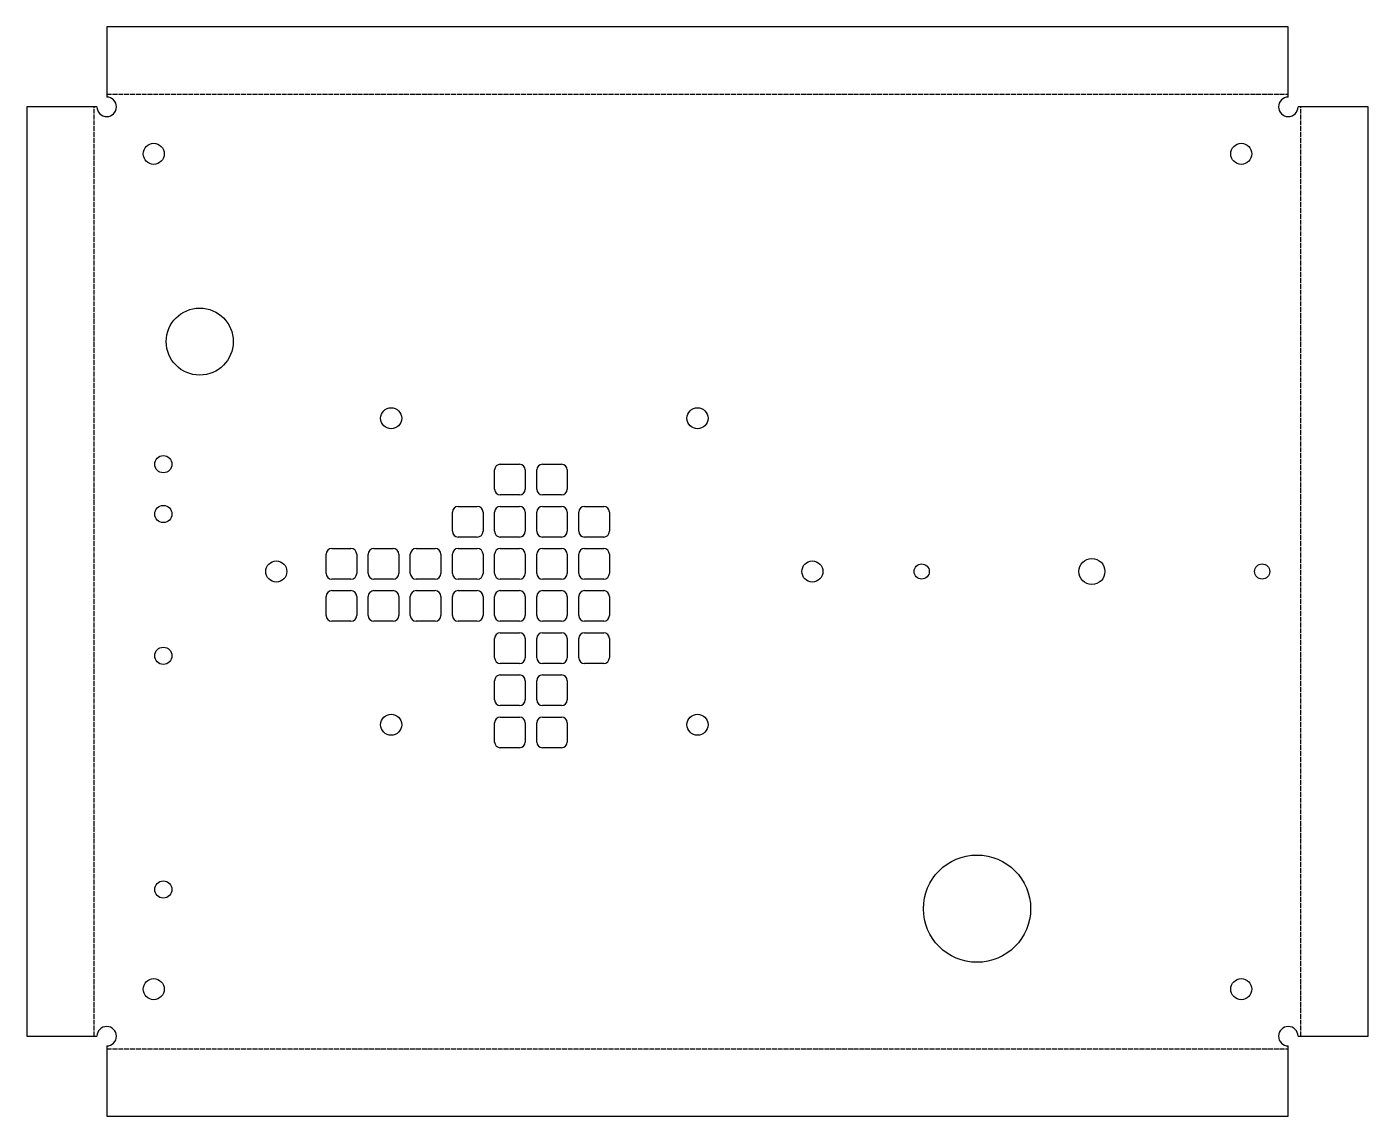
# Model space of a CAD drawing. Header units: millimetres. Extents: x -15 to 335, y -15 to 269.
import ezdxf

# ---------------------------------------------------------------- set-up
doc = ezdxf.new("R2010")
doc.units = ezdxf.units.MM
doc.linetypes.add('DASHED', pattern=[1.524, 1.27, -0.254])
doc.layers.add('BEND', color=1, linetype='DASHED')

msp = doc.modelspace()

# ---------------------------------------------------------------- linework, layer by layer
at = {"layer": 'BEND', "linetype": 'DASHED'}
for p, q in [((5.71, 251.58), (314.29, 251.58)), ((2.42, 5.71), (2.42, 248.28)), ((317.58, 5.71), (317.58, 248.28)), ((5.71, 2.42), (314.29, 2.42))]:
    msp.add_line(p, q, dxfattribs=at)
at = {"layer": 'CUT'}
for p, q in [((314.29, 269.15), (5.71, 269.15)), ((5.71, 269.15), (5.71, 250.82)), ((314.29, 250.82), (314.29, 269.15)), ((3.17, 248.28), (-15.15, 248.28)), ((-15.15, 248.28), (-15.15, 5.71)), ((335.15, 248.28), (316.83, 248.28)), ((335.15, 5.71), (335.15, 248.28)), ((108.5, 155), (113.5, 155)), ((119.5, 155), (124.5, 155)), ((107, 148.5), (107, 153.5)), ((115, 153.5), (115, 148.5)), ((118, 148.5), (118, 153.5)), ((126, 153.5), (126, 148.5)), ((97.5, 144), (102.5, 144)), ((113.5, 147), (108.5, 147)), ((108.5, 144), (113.5, 144)), ((124.5, 147), (119.5, 147)), ((119.5, 144), (124.5, 144)), ((130.5, 144), (135.5, 144)), ((96, 137.5), (96, 142.5)), ((104, 142.5), (104, 137.5)), ((107, 137.5), (107, 142.5)), ((115, 142.5), (115, 137.5)), ((118, 137.5), (118, 142.5)), ((126, 142.5), (126, 137.5)), ((129, 137.5), (129, 142.5)), ((137, 142.5), (137, 137.5)), ((102.5, 136), (97.5, 136)), ((113.5, 136), (108.5, 136)), ((124.5, 136), (119.5, 136)), ((135.5, 136), (130.5, 136)), ((63, 126.5), (63, 131.5)), ((64.5, 133), (69.5, 133)), ((71, 131.5), (71, 126.5)), ((74, 126.5), (74, 131.5)), ((75.5, 133), (80.5, 133)), ((82, 131.5), (82, 126.5)), ((85, 126.5), (85, 131.5)), ((86.5, 133), (91.5, 133)), ((93, 131.5), (93, 126.5)), ((96, 126.5), (96, 131.5)), ((97.5, 133), (102.5, 133)), ((104, 131.5), (104, 126.5)), ((107, 126.5), (107, 131.5)), ((108.5, 133), (113.5, 133)), ((115, 131.5), (115, 126.5)), ((118, 126.5), (118, 131.5)), ((119.5, 133), (124.5, 133)), ((126, 131.5), (126, 126.5)), ((129, 126.5), (129, 131.5)), ((130.5, 133), (135.5, 133)), ((137, 131.5), (137, 126.5)), ((69.5, 125), (64.5, 125)), ((80.5, 125), (75.5, 125)), ((91.5, 125), (86.5, 125)), ((102.5, 125), (97.5, 125)), ((113.5, 125), (108.5, 125)), ((124.5, 125), (119.5, 125)), ((135.5, 125), (130.5, 125)), ((63, 115.5), (63, 120.5)), ((64.5, 122), (69.5, 122)), ((71, 120.5), (71, 115.5)), ((74, 115.5), (74, 120.5)), ((75.5, 122), (80.5, 122)), ((82, 120.5), (82, 115.5)), ((85, 115.5), (85, 120.5)), ((86.5, 122), (91.5, 122)), ((93, 120.5), (93, 115.5)), ((96, 115.5), (96, 120.5)), ((97.5, 122), (102.5, 122)), ((104, 120.5), (104, 115.5)), ((107, 115.5), (107, 120.5)), ((108.5, 122), (113.5, 122)), ((115, 120.5), (115, 115.5)), ((118, 115.5), (118, 120.5)), ((119.5, 122), (124.5, 122)), ((126, 120.5), (126, 115.5)), ((129, 115.5), (129, 120.5)), ((130.5, 122), (135.5, 122)), ((137, 120.5), (137, 115.5)), ((69.5, 114), (64.5, 114)), ((80.5, 114), (75.5, 114)), ((91.5, 114), (86.5, 114)), ((102.5, 114), (97.5, 114)), ((113.5, 114), (108.5, 114)), ((124.5, 114), (119.5, 114)), ((135.5, 114), (130.5, 114)), ((107, 104.5), (107, 109.5)), ((108.5, 111), (113.5, 111)), ((115, 109.5), (115, 104.5)), ((118, 104.5), (118, 109.5)), ((119.5, 111), (124.5, 111)), ((126, 109.5), (126, 104.5)), ((129, 104.5), (129, 109.5)), ((130.5, 111), (135.5, 111)), ((137, 109.5), (137, 104.5)), ((113.5, 103), (108.5, 103)), ((124.5, 103), (119.5, 103)), ((135.5, 103), (130.5, 103)), ((107, 93.5), (107, 98.5)), ((108.5, 100), (113.5, 100)), ((115, 98.5), (115, 93.5)), ((118, 93.5), (118, 98.5)), ((119.5, 100), (124.5, 100)), ((126, 98.5), (126, 93.5)), ((113.5, 92), (108.5, 92)), ((124.5, 92), (119.5, 92)), ((108.5, 89), (113.5, 89)), ((119.5, 89), (124.5, 89)), ((107, 82.5), (107, 87.5)), ((115, 87.5), (115, 82.5)), ((118, 82.5), (118, 87.5)), ((126, 87.5), (126, 82.5)), ((113.5, 81), (108.5, 81)), ((124.5, 81), (119.5, 81)), ((-15.15, 5.71), (3.17, 5.71)), ((316.83, 5.71), (335.15, 5.71)), ((5.71, 3.17), (5.71, -15.15)), ((314.29, -15.15), (314.29, 3.17)), ((5.71, -15.15), (314.29, -15.15))]:
    msp.add_line(p, q, dxfattribs=at)
for centre, radius in [((18, 236), 2.75), ((302, 236), 2.75), ((30, 187), 8.75), ((80, 167), 2.75), ((160, 167), 2.75), ((20.5, 155), 2.25), ((20.5, 142), 2.25), ((50, 127), 2.75), ((190, 127), 2.75), ((263, 127), 3.4), ((218.55, 127), 1.98), ((307.45, 127), 1.98), ((20.5, 105), 2.25), ((80, 87), 2.75), ((160, 87), 2.75), ((233, 39), 14), ((20.5, 44), 2.25), ((18, 18), 2.75), ((302, 18), 2.75)]:
    msp.add_circle(centre, radius, dxfattribs=at)
for centre, radius, start, end in [((5.71, 248.28), 2.54, -180, 90), ((314.29, 248.28), 2.54, 90, 360), ((108.5, 153.5), 1.5, 90, 180), ((113.5, 153.5), 1.5, 0, 90), ((119.5, 153.5), 1.5, 90, 180), ((124.5, 153.5), 1.5, 0, 90), ((108.5, 148.5), 1.5, 180, 270), ((113.5, 148.5), 1.5, -90, 0), ((119.5, 148.5), 1.5, 180, 270), ((124.5, 148.5), 1.5, -90, 0), ((97.5, 142.5), 1.5, 90, 180), ((102.5, 142.5), 1.5, 0, 90), ((108.5, 142.5), 1.5, 90, 180), ((113.5, 142.5), 1.5, 0, 90), ((119.5, 142.5), 1.5, 90, 180), ((124.5, 142.5), 1.5, 0, 90), ((130.5, 142.5), 1.5, 90, 180), ((135.5, 142.5), 1.5, 0, 90), ((97.5, 137.5), 1.5, 180, 270), ((102.5, 137.5), 1.5, -90, 0), ((108.5, 137.5), 1.5, 180, 270), ((113.5, 137.5), 1.5, -90, 0), ((119.5, 137.5), 1.5, 180, 270), ((124.5, 137.5), 1.5, -90, 0), ((130.5, 137.5), 1.5, 180, 270), ((135.5, 137.5), 1.5, -90, 0), ((64.5, 131.5), 1.5, 90, 180), ((69.5, 131.5), 1.5, 0, 90), ((75.5, 131.5), 1.5, 90, 180), ((80.5, 131.5), 1.5, 0, 90), ((86.5, 131.5), 1.5, 90, 180), ((91.5, 131.5), 1.5, 0, 90), ((97.5, 131.5), 1.5, 90, 180), ((102.5, 131.5), 1.5, 0, 90), ((108.5, 131.5), 1.5, 90, 180), ((113.5, 131.5), 1.5, 0, 90), ((119.5, 131.5), 1.5, 90, 180), ((124.5, 131.5), 1.5, 0, 90), ((130.5, 131.5), 1.5, 90, 180), ((135.5, 131.5), 1.5, 0, 90), ((64.5, 126.5), 1.5, 180, 270), ((69.5, 126.5), 1.5, -90, 0), ((75.5, 126.5), 1.5, 180, 270), ((80.5, 126.5), 1.5, -90, 0), ((86.5, 126.5), 1.5, 180, 270), ((91.5, 126.5), 1.5, -90, 0), ((97.5, 126.5), 1.5, 180, 270), ((102.5, 126.5), 1.5, -90, 0), ((108.5, 126.5), 1.5, 180, 270), ((113.5, 126.5), 1.5, -90, 0), ((119.5, 126.5), 1.5, 180, 270), ((124.5, 126.5), 1.5, -90, 0), ((130.5, 126.5), 1.5, 180, 270), ((135.5, 126.5), 1.5, -90, 0), ((64.5, 120.5), 1.5, 90, 180), ((69.5, 120.5), 1.5, 0, 90), ((75.5, 120.5), 1.5, 90, 180), ((80.5, 120.5), 1.5, 0, 90), ((86.5, 120.5), 1.5, 90, 180), ((91.5, 120.5), 1.5, 0, 90), ((97.5, 120.5), 1.5, 90, 180), ((102.5, 120.5), 1.5, 0, 90), ((108.5, 120.5), 1.5, 90, 180), ((113.5, 120.5), 1.5, 0, 90), ((119.5, 120.5), 1.5, 90, 180), ((124.5, 120.5), 1.5, 0, 90), ((130.5, 120.5), 1.5, 90, 180), ((135.5, 120.5), 1.5, 0, 90), ((64.5, 115.5), 1.5, 180, 270), ((69.5, 115.5), 1.5, -90, 0), ((75.5, 115.5), 1.5, 180, 270), ((80.5, 115.5), 1.5, -90, 0), ((86.5, 115.5), 1.5, 180, 270), ((91.5, 115.5), 1.5, -90, 0), ((97.5, 115.5), 1.5, 180, 270), ((102.5, 115.5), 1.5, -90, 0), ((108.5, 115.5), 1.5, 180, 270), ((113.5, 115.5), 1.5, -90, 0), ((119.5, 115.5), 1.5, 180, 270), ((124.5, 115.5), 1.5, -90, 0), ((130.5, 115.5), 1.5, 180, 270), ((135.5, 115.5), 1.5, -90, 0), ((108.5, 109.5), 1.5, 90, 180), ((113.5, 109.5), 1.5, 0, 90), ((119.5, 109.5), 1.5, 90, 180), ((124.5, 109.5), 1.5, 0, 90), ((130.5, 109.5), 1.5, 90, 180), ((135.5, 109.5), 1.5, 0, 90), ((108.5, 104.5), 1.5, 180, 270), ((113.5, 104.5), 1.5, -90, 0), ((119.5, 104.5), 1.5, 180, 270), ((124.5, 104.5), 1.5, -90, 0), ((130.5, 104.5), 1.5, 180, 270), ((135.5, 104.5), 1.5, -90, 0), ((108.5, 98.5), 1.5, 90, 180), ((113.5, 98.5), 1.5, 0, 90), ((119.5, 98.5), 1.5, 90, 180), ((124.5, 98.5), 1.5, 0, 90), ((108.5, 93.5), 1.5, 180, 270), ((113.5, 93.5), 1.5, -90, 0), ((119.5, 93.5), 1.5, 180, 270), ((124.5, 93.5), 1.5, -90, 0), ((108.5, 87.5), 1.5, 90, 180), ((113.5, 87.5), 1.5, 0, 90), ((119.5, 87.5), 1.5, 90, 180), ((124.5, 87.5), 1.5, 0, 90), ((108.5, 82.5), 1.5, 180, 270), ((113.5, 82.5), 1.5, -90, 0), ((119.5, 82.5), 1.5, 180, 270), ((124.5, 82.5), 1.5, -90, 0), ((5.71, 5.71), 2.54, -90, 180), ((314.29, 5.71), 2.54, 0, 270)]:
    msp.add_arc(centre, radius, start, end, dxfattribs=at)

doc.saveas('drawing.dxf')
